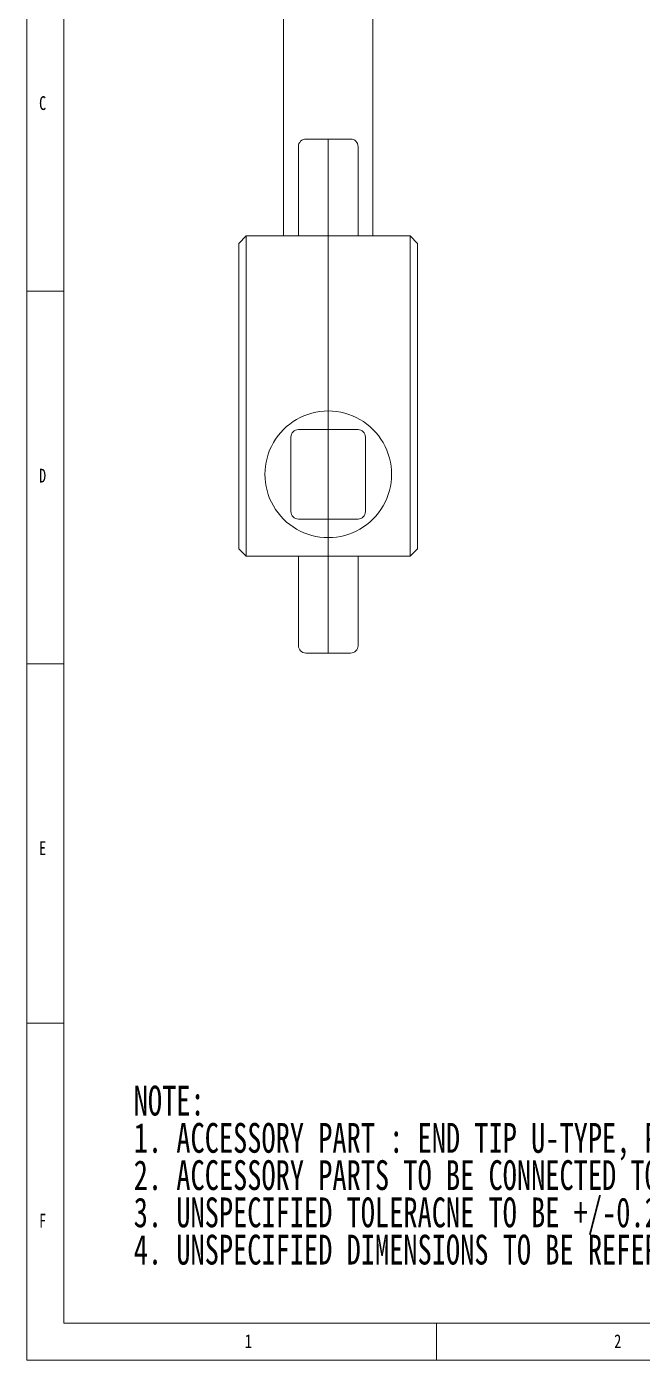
# Paper-space layout '시트4_ENG_with accessory' of a CAD drawing. Header units: millimetres. Extents: x 5 to 415, y 5 to 292.
# Drawn here: x 5 to 87.6, y 5 to 184 of the extents above; entities that cross this region are included whole.
import ezdxf

# ---------------------------------------------------------------- set-up
doc = ezdxf.new("R2010")
doc.units = ezdxf.units.MM
doc.linetypes.add('CENTERX2', pattern=[20.32, 12.7, -2.54, 2.54, -2.54])
doc.layers.add('CENTER_LINE', color=7, linetype='CENTERX2')
doc.styles.add('SLDTEXTSTYLE0', font='TXT', dxfattribs={"width": 0.7})
doc.styles.add('SLDTEXTSTYLE1', font='TXT', dxfattribs={"width": 0.75})

# ---------------------------------------------------------------- blocks, each defined once
blk = doc.blocks.new('SW_NOTE_0_12')
at = {"layer": 'CENTER_LINE', "color": 0, "char_height": 4, "attachment_point": 1, "style": 'SLDTEXTSTYLE0'}
for s, insert in [('NOTE:', (0, 5.16)), ('1. ACCESSORY PART : END TIP U-TYPE, PIN HINGE D3XL8.6, E-RING(ID2X OD5 XT0.4) 2PCS', (0, 0.16)), ('2. ACCESSORY PARTS TO BE CONNECTED TO OTHER PARTS LIKE THE FIXED PARTS.', (0, -4.84)), ('3. UNSPECIFIED TOLERACNE TO BE +/-0.2MM.', (0, -9.84)), ("4. UNSPECIFIED DIMENSIONS TO BE REFERRED THE DRAWING 'WITHOUT ACCESSORY'.", (0, -14.84))]:
    blk.add_mtext(s, dxfattribs=dict(at, insert=insert))

psp = doc.layouts.new('시트4_ENG_with accessory')

# ---------------------------------------------------------------- linework, layer by layer
at = {"color": 7, "linetype": 'Continuous', "lineweight": 18}
for p, q in [((5, 292), (5, 5)), ((10, 287), (10, 10)), ((51.474, 188.438), (51.474, 155.917)), ((39.474, 155.917), (39.474, 185.613)), ((42.474, 168.917), (45.474, 168.917)), ((45.474, 168.917), (48.474, 168.917)), ((45.474, 163.917), (45.474, 168.917)), ((41.474, 163.917), (41.474, 167.917)), ((49.474, 167.917), (49.474, 163.917)), ((41.474, 155.917), (41.474, 163.917)), ((45.474, 155.917), (45.474, 163.917)), ((49.474, 163.917), (49.474, 155.917)), ((34.474, 155.917), (33.474, 154.917)), ((34.474, 155.917), (34.474, 154.317)), ((45.474, 155.917), (34.474, 155.917)), ((45.474, 154.317), (45.474, 155.917)), ((45.474, 155.917), (56.474, 155.917)), ((56.474, 154.317), (56.474, 155.917)), ((56.474, 155.917), (57.474, 154.917)), ((33.474, 154.317), (33.474, 154.917)), ((33.474, 114.517), (33.474, 154.317)), ((34.474, 154.317), (34.474, 114.517)), ((45.474, 132.417), (45.474, 154.317)), ((56.474, 114.517), (56.474, 154.317)), ((57.474, 154.917), (57.474, 154.317)), ((57.474, 154.317), (57.474, 114.517)), ((5, 148.5), (10, 148.5)), ((45.474, 132.417), (45.474, 129.917)), ((40.474, 124.917), (40.474, 128.917)), ((41.474, 129.917), (45.474, 129.917)), ((45.474, 124.917), (45.474, 129.917)), ((45.474, 129.917), (49.474, 129.917)), ((50.474, 128.917), (50.474, 124.917)), ((40.474, 122.917), (40.474, 124.917)), ((45.474, 124.917), (45.474, 122.917)), ((50.474, 124.917), (50.474, 122.917)), ((40.474, 118.917), (40.474, 122.917)), ((45.474, 117.917), (45.474, 122.917)), ((50.474, 122.917), (50.474, 118.917)), ((45.474, 117.917), (41.474, 117.917)), ((49.474, 117.917), (45.474, 117.917)), ((45.474, 117.917), (45.474, 115.417)), ((45.474, 114.517), (45.474, 115.417)), ((33.474, 113.917), (33.474, 114.517)), ((34.474, 112.917), (33.474, 113.917)), ((34.474, 114.517), (34.474, 112.917)), ((34.474, 112.917), (45.474, 112.917)), ((41.474, 104.917), (41.474, 112.917)), ((45.474, 112.917), (45.474, 114.517)), ((56.474, 112.917), (45.474, 112.917)), ((45.474, 104.917), (45.474, 112.917)), ((49.474, 112.917), (49.474, 104.917)), ((56.474, 112.917), (56.474, 114.517)), ((56.474, 112.917), (57.474, 113.917)), ((57.474, 114.517), (57.474, 113.917)), ((41.474, 100.917), (41.474, 104.917)), ((45.474, 99.917), (45.474, 104.917)), ((49.474, 104.917), (49.474, 100.917)), ((5, 98.5), (10, 98.5)), ((45.474, 99.917), (42.474, 99.917)), ((48.474, 99.917), (45.474, 99.917)), ((10, 50.271), (5, 50.271)), ((10, 10), (410.25, 10)), ((60, 5), (60, 10)), ((5, 5), (415, 5))]:
    psp.add_line(p, q, dxfattribs=at)
for centre, radius, start, end in [((42.474, 167.917), 1, 90.00005, 180.00006), ((48.474, 167.917), 1, 359.99994, 89.99995), ((45.474, 123.917), 8.5, 89.99999, 270.00001), ((45.474, 123.917), 8.5, 269.99999, 90.00001), ((41.474, 128.917), 1, 89.99966, 180.00047), ((49.474, 128.917), 1, 359.99953, 90.00034), ((41.474, 118.917), 1, 180.00026, 269.99961), ((49.474, 118.917), 1, 270.00039, 359.99974), ((42.474, 100.917), 1, 180.0003, 269.99959), ((48.474, 100.917), 1, 270.00041, 359.9997)]:
    psp.add_arc(centre, radius, start, end, dxfattribs=at)

# ---------------------------------------------------------------- block references
at = {"layer": 'CENTER_LINE'}
psp.add_blockref('SW_NOTE_0_12', (19.37, 36.697), dxfattribs=at)

# ---------------------------------------------------------------- texts
at = {"color": 7, "linetype": 'Continuous', "lineweight": 0, "char_height": 1.852, "attachment_point": 1, "style": 'SLDTEXTSTYLE1'}
for s, insert in [('C', (6.667, 174.668)), ('D', (6.667, 124.668)), ('E', (6.667, 74.668)), ('F', (6.667, 24.668)), ('1', (34.278, 8.493)), ('2', (83.861, 8.493))]:
    psp.add_mtext(s, dxfattribs=dict(at, insert=insert))

doc.saveas('drawing.dxf')
